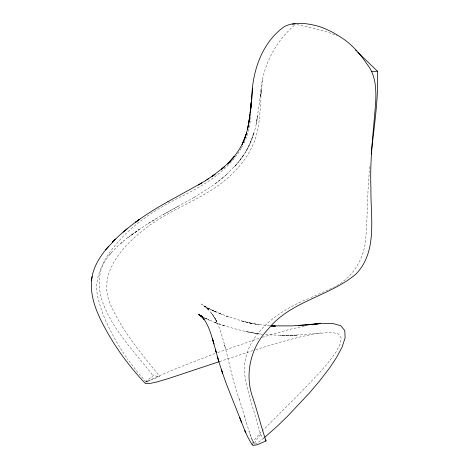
<?xml version="1.0" encoding="UTF-8"?>
<svg xmlns="http://www.w3.org/2000/svg" width="469" height="469" viewBox="0 0 469 469"><rect width="100%" height="100%" fill="white"/><g stroke="black" fill="none" stroke-linecap="round" stroke-linejoin="round"><path stroke-width="0.35" stroke-dasharray="2.35 1.76" d="M250.645 117.033C249.848 126.524 247.738 136.004 243.341 144.505M369.918 166.466C367.204 189.283 367.76 212.293 365.967 235.162C365.31 259.269 351.445 280.843 328.658 289.613M294.397 25.25C273.626 43.435 261.11 69.236 260.483 96.977L261.403 89.38L256.25 123.716L257.645 116.113C255.101 134.955 247.433 153.252 234.154 167.04L239.401 160.873L244.073 154.336M262.71 79.753C260.072 96.362 261.081 113.363 257.721 129.884C254.515 146.398 245.053 161.066 233.21 172.768C209.813 196.751 176.479 205.973 149.781 225.249C125.276 242.907 95.459 272.718 110.965 305.6C122.866 331.864 141.755 354.142 159.73 376.414L145.261 382.47M263.625 438.275L256.402 443.686L254.221 444.231L255.406 441.347L260.494 434.593C255.283 413.629 246.987 393.274 244.378 371.776C243.288 334.602 279.008 310.038 310.056 298.02M145.9 382.165L146.48 380.898L153.117 375.739L159.73 376.414M241.517 147.864L243.036 145.062M246.172 150.93L249.86 143.819L253.969 132.627C251.032 142.957 245.932 152.601 239.284 161.019M241.183 148.415C228.016 170.728 205.158 184.716 182.523 195.913C156.03 208.893 130.218 225.173 112.273 249.08C75.104 293.911 126.835 341.373 153.117 375.739M252.328 443.322L255.294 438.791L261.04 432.23M131.384 235.016C109.605 250.37 89.767 273.269 99.065 301.884C102.125 314.048 107.618 325.427 113.545 336.431C117.871 344.398 122.649 352.137 127.914 359.53M111.282 252.891L108.615 256.039M236.845 164.003L225.214 175.746L228.327 172.914M262.036 431.199L300.008 393.215L320.773 371.342L329.402 361.136L336.068 351.914L340.183 344.064L341.151 337.961L338.384 333.981L331.483 332.38L292.187 335.323L280.116 335.552L297.586 335.136L285.41 335.523L265.049 334.626M194.066 197.461L212.035 186.093L225.184 175.775M120.762 243.616L124.174 240.685M222.113 178.402L225.272 175.699M218.771 181.093L222.054 178.449M215.429 183.637L218.8 181.069M127.902 237.689L139.152 229.452M131.766 234.74L147.377 223.989L163.874 214.14M131.66 234.805L139.252 229.376M148.175 223.531L156.019 218.689M145.789 382.171L146.844 381.573M194.107 197.437L163.488 214.356L179.293 205.68M328.048 289.924L310.707 297.739M215.037 353.538C191.862 362.431 168.482 371.073 146.088 381.801L149.881 380.429M217.78 352.536L259.545 338.143M219.58 361.552L254.931 349.915M262.329 337.258L288.64 329.631L305.008 325.908M255.623 349.704C277.091 343.074 298.642 336.296 320.913 332.937M269.769 325.762L256.309 324.255L241.347 320.896L252.486 323.622L243.745 321.529L226.246 316.053L228.45 316.839L211.965 310.179L222.025 314.5L219.967 313.626M296.854 24.617C310.443 27.63 324.46 30.051 337.176 35.966M262.306 334.297L245.785 331.595L259.345 334.039C243.874 331.577 228.673 327.526 213.97 322.127L224.803 325.908L222.845 325.24M250.059 323.035L258.906 324.695L247.491 322.531M215.91 322.836L204.619 317.97M204.537 317.929L209.326 320.216L204.847 318.064M213.981 311.07L206.612 307.476L215.898 312.008L203.728 305.706L206.976 307.74L201.477 303.976L209.315 310.372L205.211 306.333L211.982 313.843M203.763 317.536L204.93 318.222M145.994 381.795L137.077 371.507L128.606 360.497M260.494 434.593L264.199 438.826M211.114 312.7L213.577 316.094L211.929 313.779M215.001 318.363L212.703 314.863L215.646 319.5M214.14 317.038L216.262 320.638L214.808 318.123M216.614 321.388L216.842 321.781L215.435 319.213L217.903 324.061L217.692 323.551C227.313 348.209 230.209 374.913 239.524 399.723L239.155 398.568L248.4 429.205M254.221 444.231L251.226 437.378L248.623 429.897M250.006 434.065L249.819 433.538M249.15 431.533L249.016 431.128M246.313 422.176L246.401 422.481M224.973 346.315L224.674 344.967L225.442 348.502M253.324 442.343L252.433 440.344L253.307 442.314M252.023 439.365L251.22 437.354L252.035 439.389M250.469 435.367L250.276 434.827L250.464 435.349M244.918 417.31L244.742 416.707L244.929 417.363"/><path stroke-width="0.7" d="M251.466 104.534L251.63 101.187M92.123 276.47C88.483 297 98.549 316.921 108.433 334.239C118.68 352.061 131.156 368.546 145.326 383.425L149.001 383.665L156.845 381.954L168.213 378.63L219.58 361.552M251.73 99.17C252.088 72.027 261.614 42.48 284.683 26.381C295.019 21.398 307.435 23.38 318.17 26.194C326.916 28.914 335.03 33.346 342.622 38.411C352.512 45.071 360.432 54.234 366.975 64.118C375.628 74.612 376.285 88.747 375.704 101.714C373.564 130.617 369.724 159.472 370.932 188.532C370.446 217.018 377.844 251.073 356.17 273.896C329.49 296.519 290.622 300.881 268.039 329.261C250.645 347.271 244.191 374.338 252.914 397.97C257.651 412.187 261.133 426.79 266.052 440.942L257.112 444.776L252.738 445.439L252.463 444.026M252.691 88.078L250.44 112.472L251.39 101.028L250.223 113.146L251.407 101.673L249.004 121.67L247.538 129.221M371.214 154.09C374.028 126.536 378.706 98.947 377.381 71.165L357.777 52.311M91.537 280.626C92.698 267.465 100.173 255.875 108.714 246.207M248.031 126.906L250.012 114.524C248.752 124.76 246.829 135.142 242.11 144.411L246.161 134.24M246.594 132.868C243.264 144.774 236.224 155.368 227.459 163.986L234.295 156.453L229.476 161.905L221.497 169.291L224.364 166.794L212 176.432L215.101 174.239L205.234 180.835M105.648 249.819L115.562 239.049L112.22 242.409C128.371 225.812 147.852 212.856 168.002 201.641M264.745 437.337L277.619 425.87L287.749 416.021L309.311 393.11L319.635 380.934L328.933 368.863L336.642 357.343L342.223 346.82L345.12 337.739L344.779 330.534L340.664 325.65L332.421 323.399L320.544 323.551L292.234 325.879L271.064 325.885M123.083 232.178L126.97 228.931M139.328 219.492L135.605 222.206L139.662 219.252M208.599 178.695L206.929 179.768M201.799 182.928L205.217 180.841M167.884 201.711L201.764 182.945M198.223 185.021L201.752 182.951M312.073 324.806L320.544 323.551M305.548 325.023L317.085 323.921L298.694 325.679M371.718 71.663L377.381 71.165M292.316 24.148L295.06 24.054M271.082 325.926L275.426 326.16L271.188 325.861M202.925 317.138L201.641 316.522L202.772 317.079M203.089 317.138L198.194 314.242L202.596 316.851M199.677 315.127L202.362 316.962L199.448 314.834L202.866 317.66L200.339 315.391L203.986 319.201L201.934 316.739L203.986 319.201M355.637 50.189L356.475 51.015M265.126 439.881L266.052 440.942M203.482 318.609C209.086 326.043 211.308 335.282 213.923 344.041L212.516 338.841L218.894 361.945L222.593 373.101L221.28 369.502M251.929 444.559L247.556 436.633L244.877 430.712L245.721 432.735M245.475 432.131L226.492 384.287L222.007 371.536M241.207 421.432L241.553 422.282L239.682 417.65M217.88 358.263L217.534 356.956L218.361 360.11M216.162 352.454L215.377 349.341L215.933 351.545"/></g></svg>
